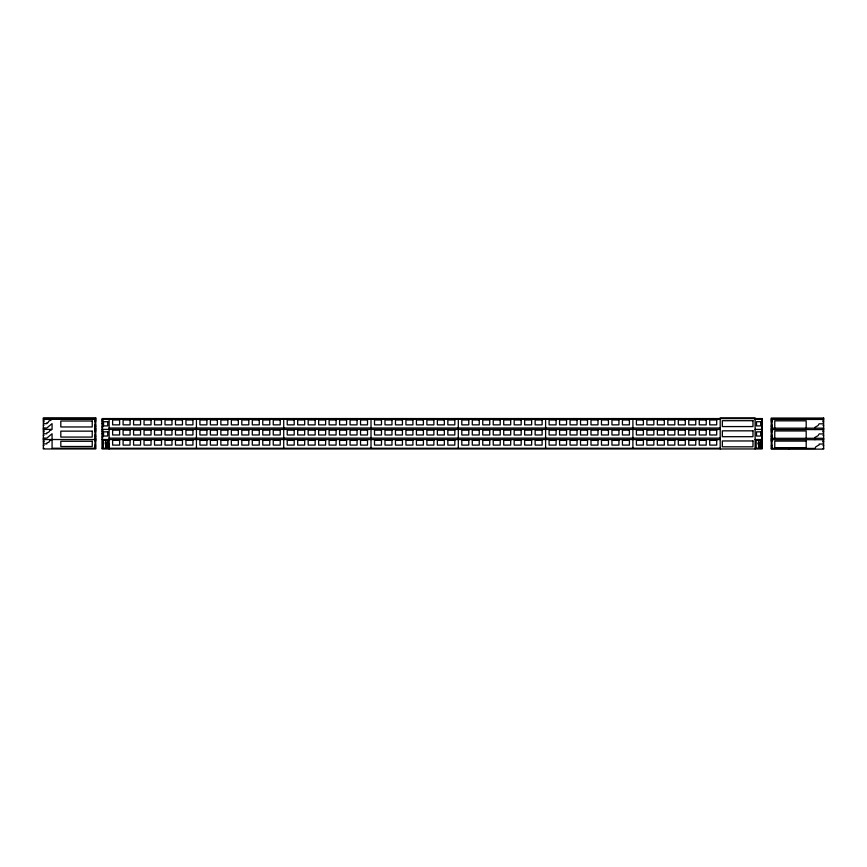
<?xml version="1.0" encoding="UTF-8"?>
<svg xmlns="http://www.w3.org/2000/svg" width="867" height="867" viewBox="0 0 867 867"><rect width="100%" height="100%" fill="white"/><g stroke="black" fill="none" stroke-linecap="round" stroke-linejoin="round"><path stroke-width="1.3" d="M43.35 418.577L95.728 418.577M771.272 418.75L823.65 418.75M43.35 419.27L95.728 419.27M102.143 419.27L720.195 419.27M755.114 419.27L762.093 419.27M771.272 419.444L823.65 419.444M94.991 419.975L95.684 419.975M771.316 420.137L772.009 420.137M95.034 420.701L95.728 420.701M771.272 420.874L771.966 420.874M43.35 421.015L44.054 421.015M102.143 421.015L102.848 421.015M822.946 421.189L823.65 421.189M95.023 421.72L95.728 421.72M771.272 421.893L771.977 421.893M102.143 423.638L102.848 423.638M94.991 424.863L95.684 424.863M771.316 425.036L772.009 425.036M43.35 425.209L44.054 425.209M822.946 425.383L823.65 425.383M95.023 425.903L95.728 425.903M771.272 426.076L771.977 426.076M95.034 426.575L95.728 426.575M771.272 426.737L771.966 426.737M102.143 426.954L102.848 426.954M43.35 428.005L46.84 428.005L52.074 423.638L52.074 429.403L43.35 429.403M94.991 428.005L95.728 428.005M109.134 428.005L720.195 428.005M771.272 428.168L823.65 428.168M43.35 428.699L44.054 428.699M95.023 428.699L95.728 428.699M771.272 428.872L771.977 428.872M822.946 428.872L823.65 428.872M94.991 429.403L95.728 429.403M102.143 429.403L720.195 429.403M755.114 429.403L762.093 429.403M771.272 429.566L823.65 429.566M94.991 430.097L95.684 430.097M771.316 430.27L772.009 430.27M95.034 430.834L95.728 430.834M771.272 431.007L771.966 431.007M43.35 431.148L44.054 431.148M102.143 431.148L102.848 431.148M822.946 431.311L823.65 431.311M95.023 431.842L95.728 431.842M771.272 432.015L771.977 432.015M102.143 433.76L102.848 433.76M94.991 434.985L95.684 434.985M771.316 435.158L772.009 435.158M43.35 435.332L44.054 435.332M822.946 435.505L823.65 435.505M95.023 436.036L95.728 436.036M771.272 436.209L771.977 436.209M95.034 436.697L95.728 436.697M771.272 436.87L771.966 436.87M102.143 437.076L102.848 437.076M43.35 438.128L46.84 438.128L52.074 433.76L52.074 448.25L95.728 448.25M94.991 438.128L95.728 438.128M109.134 438.128L720.195 438.128M771.272 438.301L823.65 438.301M43.35 438.832L44.054 438.832M95.023 438.832L95.728 438.832M771.272 438.995L771.977 438.995M822.946 438.995L823.65 438.995M43.35 439.526L95.728 439.526M102.143 439.526L720.195 439.526M755.114 439.526L762.093 439.526M771.272 439.699L823.65 439.699M94.991 440.219L95.728 440.219M771.272 440.393L772.009 440.393M105.059 440.577L107.389 440.577L107.389 442.842L105.059 442.842M758.029 440.577L760.348 440.577L760.348 442.842L758.029 442.842M95.034 440.956L95.728 440.956M771.272 441.13L771.966 441.13M43.35 441.27L44.054 441.27M822.946 441.444L823.65 441.444M105.145 443.893L109.134 443.893M757.769 443.893L762.093 443.893M105.633 444.76L109.134 444.76M758.603 444.76L762.093 444.76M94.991 445.107L95.684 445.107M771.316 445.28L772.009 445.28M43.35 445.465L44.054 445.465M105.633 445.638L109.134 445.638M758.603 445.638L762.093 445.638M822.946 445.627L823.65 445.627M105.633 446.505L109.134 446.505M758.603 446.505L762.093 446.505M95.034 446.819L95.728 446.819M771.272 446.993L771.966 446.993M105.633 447.383L109.134 447.383M758.603 447.383L762.093 447.383M43.35 448.25L44.054 448.25M102.143 448.25L720.195 448.25M755.114 448.25L762.093 448.25M771.272 448.423L814.915 448.423L815.966 446.678L819.109 444.934L819.109 444.056L823.238 444.056L823.292 438.301M822.946 448.423L823.65 448.423M823.303 419.444L823.292 423.811L819.109 423.811L818.058 425.556L814.915 427.301L814.915 429.566M823.303 428.168L823.303 433.933L819.109 433.933L818.058 435.678L814.915 437.423L814.915 439.699M822.946 418.75L822.946 419.444M806.191 428.168L806.191 420.842L774.762 420.842L774.762 428.168M806.191 438.301L806.191 430.964L774.762 430.964L774.762 438.301M788.732 448.423L788.732 449.128M771.966 418.75L771.966 448.423M761.746 419.27L761.746 448.25M761.399 448.25L761.399 440.219L756.165 440.219L756.165 448.25M758.603 439.526L758.603 448.25M755.114 448.954L755.114 417.872L720.195 417.872L720.195 448.954M632.899 418.577L632.899 428.005M632.899 429.403L632.899 438.128M632.899 439.526L632.899 448.25M545.603 418.577L545.603 428.005M545.603 429.403L545.603 438.128M545.603 439.526L545.603 448.25M458.307 418.577L458.307 428.005M458.307 429.403L458.307 438.128M458.307 439.526L458.307 448.25M371.011 418.577L371.011 428.005M371.011 429.403L371.011 438.128M371.011 439.526L371.011 448.25M283.715 418.577L283.715 428.005M283.715 429.403L283.715 438.128M283.715 439.526L283.715 448.25M196.43 418.577L196.43 428.005M196.43 429.403L196.43 438.128M196.43 439.526L196.43 448.25M109.134 418.577L109.134 448.954M108.429 448.25L108.429 440.219L103.195 440.219L103.195 448.25M105.633 439.526L105.633 448.25M102.848 420.614L102.848 426.011M102.848 430.747L102.848 436.134M102.49 419.27L102.49 448.25M95.034 418.577L95.034 448.25M78.268 418.577L78.268 419.27M51.034 419.27L51.034 420.148L48.942 421.015L47.891 422.76L46.84 422.76L46.84 423.638L43.697 423.638L43.708 419.27M51.034 429.403L51.034 430.27L49.983 430.27L48.942 432.015L46.84 432.893L46.84 433.76L43.697 433.76L43.708 428.005M51.034 439.526L51.034 440.403L49.983 440.403L48.942 442.148L46.84 443.015L46.84 443.893L43.751 443.893L43.697 438.128M44.054 418.577L44.054 419.27M95.728 417.872L43.35 417.872L43.35 448.954L95.728 448.954L95.728 417.872M823.65 418.046L771.272 418.046L771.272 449.128L823.65 449.128L823.65 418.046M762.093 418.577L102.143 418.577L102.143 448.954L762.093 448.954L762.093 418.577M119.603 419.975L112.623 419.975L112.623 424.863L119.603 424.863L119.603 419.975M130.083 419.975L123.092 419.975L123.092 424.863L130.083 424.863L130.083 419.975M140.552 419.975L133.572 419.975L133.572 424.863L140.552 424.863L140.552 419.975M151.031 419.975L144.052 419.975L144.052 424.863L151.031 424.863L151.031 419.975M161.511 419.975L154.521 419.975L154.521 424.863L161.511 424.863L161.511 419.975M171.98 419.975L165.001 419.975L165.001 424.863L171.98 424.863L171.98 419.975M182.46 419.975L175.47 419.975L175.47 424.863L182.46 424.863L182.46 419.975M192.929 419.975L185.95 419.975L185.95 424.863L192.929 424.863L192.929 419.975M206.899 419.975L199.919 419.975L199.919 424.863L206.899 424.863L206.899 419.975M217.379 419.975L210.388 419.975L210.388 424.863L217.379 424.863L217.379 419.975M227.848 419.975L220.868 419.975L220.868 424.863L227.848 424.863L227.848 419.975M238.327 419.975L231.348 419.975L231.348 424.863L238.327 424.863L238.327 419.975M248.807 419.975L241.817 419.975L241.817 424.863L248.807 424.863L248.807 419.975M259.276 419.975L252.297 419.975L252.297 424.863L259.276 424.863L259.276 419.975M269.756 419.975L262.766 419.975L262.766 424.863L269.756 424.863L269.756 419.975M280.225 419.975L273.246 419.975L273.246 424.863L280.225 424.863L280.225 419.975M294.195 419.975L287.215 419.975L287.215 424.863L294.195 424.863L294.195 419.975M304.675 419.975L297.684 419.975L297.684 424.863L304.675 424.863L304.675 419.975M315.144 419.975L308.164 419.975L308.164 424.863L315.144 424.863L315.144 419.975M325.624 419.975L318.633 419.975L318.633 424.863L325.624 424.863L325.624 419.975M336.093 419.975L329.113 419.975L329.113 424.863L336.093 424.863L336.093 419.975M346.572 419.975L339.593 419.975L339.593 424.863L346.572 424.863L346.572 419.975M357.052 419.975L350.062 419.975L350.062 424.863L357.052 424.863L357.052 419.975M367.521 419.975L360.542 419.975L360.542 424.863L367.521 424.863L367.521 419.975M381.491 419.975L374.511 419.975L374.511 424.863L381.491 424.863L381.491 419.975M391.971 419.975L384.981 419.975L384.981 424.863L391.971 424.863L391.971 419.975M402.44 419.975L395.46 419.975L395.46 424.863L402.44 424.863L402.44 419.975M412.92 419.975L405.929 419.975L405.929 424.863L412.92 424.863L412.92 419.975M423.389 419.975L416.409 419.975L416.409 424.863L423.389 424.863L423.389 419.975M433.868 419.975L426.889 419.975L426.889 424.863L433.868 424.863L433.868 419.975M444.348 419.975L437.358 419.975L437.358 424.863L444.348 424.863L444.348 419.975M454.817 419.975L447.838 419.975L447.838 424.863L454.817 424.863L454.817 419.975M468.787 419.975L461.808 419.975L461.808 424.863L468.787 424.863L468.787 419.975M479.256 419.975L472.277 419.975L472.277 424.863L479.256 424.863L479.256 419.975M489.736 419.975L482.756 419.975L482.756 424.863L489.736 424.863L489.736 419.975M500.216 419.975L493.225 419.975L493.225 424.863L500.216 424.863L500.216 419.975M510.685 419.975L503.705 419.975L503.705 424.863L510.685 424.863L510.685 419.975M521.165 419.975L514.174 419.975L514.174 424.863L521.165 424.863L521.165 419.975M531.634 419.975L524.654 419.975L524.654 424.863L531.634 424.863L531.634 419.975M542.113 419.975L535.134 419.975L535.134 424.863L542.113 424.863L542.113 419.975M556.083 419.975L549.093 419.975L549.093 424.863L556.083 424.863L556.083 419.975M566.552 419.975L559.573 419.975L559.573 424.863L566.552 424.863L566.552 419.975M577.032 419.975L570.053 419.975L570.053 424.863L577.032 424.863L577.032 419.975M587.512 419.975L580.522 419.975L580.522 424.863L587.512 424.863L587.512 419.975M597.981 419.975L591.001 419.975L591.001 424.863L597.981 424.863L597.981 419.975M608.461 419.975L601.47 419.975L601.47 424.863L608.461 424.863L608.461 419.975M618.93 419.975L611.95 419.975L611.95 424.863L618.93 424.863L618.93 419.975M629.409 419.975L622.43 419.975L622.43 424.863L629.409 424.863L629.409 419.975M643.379 419.975L636.389 419.975L636.389 424.863L643.379 424.863L643.379 419.975M653.848 419.975L646.869 419.975L646.869 424.863L653.848 424.863L653.848 419.975M664.328 419.975L657.349 419.975L657.349 424.863L664.328 424.863L664.328 419.975M674.808 419.975L667.818 419.975L667.818 424.863L674.808 424.863L674.808 419.975M685.277 419.975L678.297 419.975L678.297 424.863L685.277 424.863L685.277 419.975M695.757 419.975L688.766 419.975L688.766 424.863L695.757 424.863L695.757 419.975M706.226 419.975L699.246 419.975L699.246 424.863L706.226 424.863L706.226 419.975M716.706 419.975L709.715 419.975L709.715 424.863L716.706 424.863L716.706 419.975M752.979 420.701L722.33 420.701L722.33 426.575L752.979 426.575L752.979 420.701M92.227 421.015L60.809 421.015L60.809 426.954L92.227 426.954L92.227 421.015M107.736 421.72L103.541 421.72L103.541 425.903L107.736 425.903L107.736 421.72M760.706 421.72L756.512 421.72L756.512 425.903L760.706 425.903L760.706 421.72M119.603 430.097L112.623 430.097L112.623 434.985L119.603 434.985L119.603 430.097M130.083 430.097L123.092 430.097L123.092 434.985L130.083 434.985L130.083 430.097M140.552 430.097L133.572 430.097L133.572 434.985L140.552 434.985L140.552 430.097M151.031 430.097L144.052 430.097L144.052 434.985L151.031 434.985L151.031 430.097M161.511 430.097L154.521 430.097L154.521 434.985L161.511 434.985L161.511 430.097M171.98 430.097L165.001 430.097L165.001 434.985L171.98 434.985L171.98 430.097M182.46 430.097L175.47 430.097L175.47 434.985L182.46 434.985L182.46 430.097M192.929 430.097L185.95 430.097L185.95 434.985L192.929 434.985L192.929 430.097M206.899 430.097L199.919 430.097L199.919 434.985L206.899 434.985L206.899 430.097M217.379 430.097L210.388 430.097L210.388 434.985L217.379 434.985L217.379 430.097M227.848 430.097L220.868 430.097L220.868 434.985L227.848 434.985L227.848 430.097M238.327 430.097L231.348 430.097L231.348 434.985L238.327 434.985L238.327 430.097M248.807 430.097L241.817 430.097L241.817 434.985L248.807 434.985L248.807 430.097M259.276 430.097L252.297 430.097L252.297 434.985L259.276 434.985L259.276 430.097M269.756 430.097L262.766 430.097L262.766 434.985L269.756 434.985L269.756 430.097M280.225 430.097L273.246 430.097L273.246 434.985L280.225 434.985L280.225 430.097M294.195 430.097L287.215 430.097L287.215 434.985L294.195 434.985L294.195 430.097M304.675 430.097L297.684 430.097L297.684 434.985L304.675 434.985L304.675 430.097M315.144 430.097L308.164 430.097L308.164 434.985L315.144 434.985L315.144 430.097M325.624 430.097L318.633 430.097L318.633 434.985L325.624 434.985L325.624 430.097M336.093 430.097L329.113 430.097L329.113 434.985L336.093 434.985L336.093 430.097M346.572 430.097L339.593 430.097L339.593 434.985L346.572 434.985L346.572 430.097M357.052 430.097L350.062 430.097L350.062 434.985L357.052 434.985L357.052 430.097M367.521 430.097L360.542 430.097L360.542 434.985L367.521 434.985L367.521 430.097M381.491 430.097L374.511 430.097L374.511 434.985L381.491 434.985L381.491 430.097M391.971 430.097L384.981 430.097L384.981 434.985L391.971 434.985L391.971 430.097M402.44 430.097L395.46 430.097L395.46 434.985L402.44 434.985L402.44 430.097M412.92 430.097L405.929 430.097L405.929 434.985L412.92 434.985L412.92 430.097M423.389 430.097L416.409 430.097L416.409 434.985L423.389 434.985L423.389 430.097M433.868 430.097L426.889 430.097L426.889 434.985L433.868 434.985L433.868 430.097M444.348 430.097L437.358 430.097L437.358 434.985L444.348 434.985L444.348 430.097M454.817 430.097L447.838 430.097L447.838 434.985L454.817 434.985L454.817 430.097M468.787 430.097L461.808 430.097L461.808 434.985L468.787 434.985L468.787 430.097M479.256 430.097L472.277 430.097L472.277 434.985L479.256 434.985L479.256 430.097M489.736 430.097L482.756 430.097L482.756 434.985L489.736 434.985L489.736 430.097M500.216 430.097L493.225 430.097L493.225 434.985L500.216 434.985L500.216 430.097M510.685 430.097L503.705 430.097L503.705 434.985L510.685 434.985L510.685 430.097M521.165 430.097L514.174 430.097L514.174 434.985L521.165 434.985L521.165 430.097M531.634 430.097L524.654 430.097L524.654 434.985L531.634 434.985L531.634 430.097M542.113 430.097L535.134 430.097L535.134 434.985L542.113 434.985L542.113 430.097M556.083 430.097L549.093 430.097L549.093 434.985L556.083 434.985L556.083 430.097M566.552 430.097L559.573 430.097L559.573 434.985L566.552 434.985L566.552 430.097M577.032 430.097L570.053 430.097L570.053 434.985L577.032 434.985L577.032 430.097M587.512 430.097L580.522 430.097L580.522 434.985L587.512 434.985L587.512 430.097M597.981 430.097L591.001 430.097L591.001 434.985L597.981 434.985L597.981 430.097M608.461 430.097L601.47 430.097L601.47 434.985L608.461 434.985L608.461 430.097M618.93 430.097L611.95 430.097L611.95 434.985L618.93 434.985L618.93 430.097M629.409 430.097L622.43 430.097L622.43 434.985L629.409 434.985L629.409 430.097M643.379 430.097L636.389 430.097L636.389 434.985L643.379 434.985L643.379 430.097M653.848 430.097L646.869 430.097L646.869 434.985L653.848 434.985L653.848 430.097M664.328 430.097L657.349 430.097L657.349 434.985L664.328 434.985L664.328 430.097M674.808 430.097L667.818 430.097L667.818 434.985L674.808 434.985L674.808 430.097M685.277 430.097L678.297 430.097L678.297 434.985L685.277 434.985L685.277 430.097M695.757 430.097L688.766 430.097L688.766 434.985L695.757 434.985L695.757 430.097M706.226 430.097L699.246 430.097L699.246 434.985L706.226 434.985L706.226 430.097M716.706 430.097L709.715 430.097L709.715 434.985L716.706 434.985L716.706 430.097M752.979 430.834L722.33 430.834L722.33 436.697L752.979 436.697L752.979 430.834M92.227 431.148L60.809 431.148L60.809 437.076L92.227 437.076L92.227 431.148M107.736 431.842L103.541 431.842L103.541 436.036L107.736 436.036L107.736 431.842M760.706 431.842L756.512 431.842L756.512 436.036L760.706 436.036L760.706 431.842M119.603 440.219L112.623 440.219L112.623 445.107L119.603 445.107L119.603 440.219M130.083 440.219L123.092 440.219L123.092 445.107L130.083 445.107L130.083 440.219M140.552 440.219L133.572 440.219L133.572 445.107L140.552 445.107L140.552 440.219M151.031 440.219L144.052 440.219L144.052 445.107L151.031 445.107L151.031 440.219M161.511 440.219L154.521 440.219L154.521 445.107L161.511 445.107L161.511 440.219M171.98 440.219L165.001 440.219L165.001 445.107L171.98 445.107L171.98 440.219M182.46 440.219L175.47 440.219L175.47 445.107L182.46 445.107L182.46 440.219M192.929 440.219L185.95 440.219L185.95 445.107L192.929 445.107L192.929 440.219M206.899 440.219L199.919 440.219L199.919 445.107L206.899 445.107L206.899 440.219M217.379 440.219L210.388 440.219L210.388 445.107L217.379 445.107L217.379 440.219M227.848 440.219L220.868 440.219L220.868 445.107L227.848 445.107L227.848 440.219M238.327 440.219L231.348 440.219L231.348 445.107L238.327 445.107L238.327 440.219M248.807 440.219L241.817 440.219L241.817 445.107L248.807 445.107L248.807 440.219M259.276 440.219L252.297 440.219L252.297 445.107L259.276 445.107L259.276 440.219M269.756 440.219L262.766 440.219L262.766 445.107L269.756 445.107L269.756 440.219M280.225 440.219L273.246 440.219L273.246 445.107L280.225 445.107L280.225 440.219M294.195 440.219L287.215 440.219L287.215 445.107L294.195 445.107L294.195 440.219M304.675 440.219L297.684 440.219L297.684 445.107L304.675 445.107L304.675 440.219M315.144 440.219L308.164 440.219L308.164 445.107L315.144 445.107L315.144 440.219M325.624 440.219L318.633 440.219L318.633 445.107L325.624 445.107L325.624 440.219M336.093 440.219L329.113 440.219L329.113 445.107L336.093 445.107L336.093 440.219M346.572 440.219L339.593 440.219L339.593 445.107L346.572 445.107L346.572 440.219M357.052 440.219L350.062 440.219L350.062 445.107L357.052 445.107L357.052 440.219M367.521 440.219L360.542 440.219L360.542 445.107L367.521 445.107L367.521 440.219M381.491 440.219L374.511 440.219L374.511 445.107L381.491 445.107L381.491 440.219M391.971 440.219L384.981 440.219L384.981 445.107L391.971 445.107L391.971 440.219M402.44 440.219L395.46 440.219L395.46 445.107L402.44 445.107L402.44 440.219M412.92 440.219L405.929 440.219L405.929 445.107L412.92 445.107L412.92 440.219M423.389 440.219L416.409 440.219L416.409 445.107L423.389 445.107L423.389 440.219M433.868 440.219L426.889 440.219L426.889 445.107L433.868 445.107L433.868 440.219M444.348 440.219L437.358 440.219L437.358 445.107L444.348 445.107L444.348 440.219M454.817 440.219L447.838 440.219L447.838 445.107L454.817 445.107L454.817 440.219M468.787 440.219L461.808 440.219L461.808 445.107L468.787 445.107L468.787 440.219M479.256 440.219L472.277 440.219L472.277 445.107L479.256 445.107L479.256 440.219M489.736 440.219L482.756 440.219L482.756 445.107L489.736 445.107L489.736 440.219M500.216 440.219L493.225 440.219L493.225 445.107L500.216 445.107L500.216 440.219M510.685 440.219L503.705 440.219L503.705 445.107L510.685 445.107L510.685 440.219M521.165 440.219L514.174 440.219L514.174 445.107L521.165 445.107L521.165 440.219M531.634 440.219L524.654 440.219L524.654 445.107L531.634 445.107L531.634 440.219M542.113 440.219L535.134 440.219L535.134 445.107L542.113 445.107L542.113 440.219M556.083 440.219L549.093 440.219L549.093 445.107L556.083 445.107L556.083 440.219M566.552 440.219L559.573 440.219L559.573 445.107L566.552 445.107L566.552 440.219M577.032 440.219L570.053 440.219L570.053 445.107L577.032 445.107L577.032 440.219M587.512 440.219L580.522 440.219L580.522 445.107L587.512 445.107L587.512 440.219M597.981 440.219L591.001 440.219L591.001 445.107L597.981 445.107L597.981 440.219M608.461 440.219L601.47 440.219L601.47 445.107L608.461 445.107L608.461 440.219M618.93 440.219L611.95 440.219L611.95 445.107L618.93 445.107L618.93 440.219M629.409 440.219L622.43 440.219L622.43 445.107L629.409 445.107L629.409 440.219M643.379 440.219L636.389 440.219L636.389 445.107L643.379 445.107L643.379 440.219M653.848 440.219L646.869 440.219L646.869 445.107L653.848 445.107L653.848 440.219M664.328 440.219L657.349 440.219L657.349 445.107L664.328 445.107L664.328 440.219M674.808 440.219L667.818 440.219L667.818 445.107L674.808 445.107L674.808 440.219M685.277 440.219L678.297 440.219L678.297 445.107L685.277 445.107L685.277 440.219M695.757 440.219L688.766 440.219L688.766 445.107L695.757 445.107L695.757 440.219M706.226 440.219L699.246 440.219L699.246 445.107L706.226 445.107L706.226 440.219M716.706 440.219L709.715 440.219L709.715 445.107L716.706 445.107L716.706 440.219M752.979 440.956L722.33 440.956L722.33 446.819L752.979 446.819L752.979 440.956M806.191 441.097L774.762 441.097L774.762 447.73L806.191 447.73L806.191 441.097M92.238 441.27L60.809 441.27L60.809 446.505L92.238 446.505L92.238 441.27"/></g></svg>
